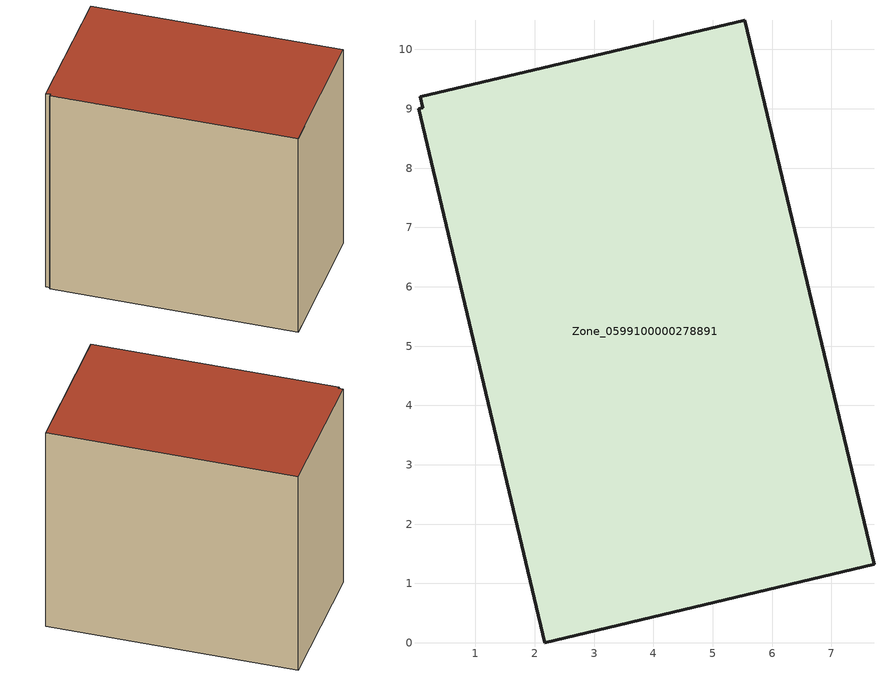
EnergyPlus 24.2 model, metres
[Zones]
Zone_0599100000278891
 floor ground (C_G): 0.07,9.2 5.54,10.49 7.72,1.32 2.17,0 0.04,9 0.11,9.02 z0
 wall outside (C_F): 7.72,1.32 5.54,10.49 0.07,9.2 0.11,9.02 0.04,9 2.17,0 7.72,1.32 z0:8.49
 roof outside (C_R): 5.54,10.49 0.07,9.2 0.11,9.02 0.04,9 2.17,0 7.72,1.32 z8.49
[BUILDING]
Pand.0599100000278891: North Axis=0; Terrain=City; Loads Convergence Tolerance Value=0.04; Temperature Convergence Tolerance Value=0.4; Solar Distribution=FullExterior; Maximum Number of Warmup Days=25; Minimum Number of Warmup Days=1
[Site:Location]
Rotterdam.The.Hague.AP_ZH_NLD Design_Conditions: Latitude=51.96; Longitude=4.45; Time Zone=1; Elevation=-4.5
[SITE:GROUNDTEMPERATURE:BUILDINGSURFACE]
18, 18, 18, 18, 18, 18, 18, 18, 18, 18, 18, 18
[MATERIAL] Thermal Absorptance=0.9; Solar Absorptance=0.7; Visible Absorptance=0.7
Name | Roughness | Thickness | Conductivity | Density | Specific Heat
G.TI.1975-1991 | MediumSmooth | 0.15 | 0.288461 | 540 | 1210
F.TI.1975-1991 | Rough | 0.3 | 0.230769 | 1920 | 840
R.TI.1975-1991 | MediumRough | 0.2 | 0.153846 | 1500 | 1000
[CONSTRUCTION]
C_G: G.TI.1975-1991
C_F: F.TI.1975-1991
C_R: R.TI.1975-1991
[ZONE]
Zone_0599100000278891: Type=1; Multiplier=1; Ceiling Height=Autocalculate; Volume=Autocalculate; Floor Area=autocalculate; Part of Total Floor Area=Yes
[ZONEINFILTRATION:DESIGNFLOWRATE]
Infil_Zone_0599100000278891: Zone or ZoneList or Space or SpaceList=Zone_0599100000278891; Schedule=AlwaysOn; Design Flow Rate Calculation Method=Flow/Area; Flow Rate per Floor Area=0.003; Constant Term Coefficient=1; Temperature Term Coefficient=0; Velocity Term Coefficient=0; Velocity Squared Term Coefficient=0
[HVACTEMPLATE:ZONE:IDEALLOADSAIRSYSTEM]
Zone_0599100000278891: Maximum Heating Supply Air Temperature=50; Minimum Cooling Supply Air Temperature=13; Maximum Heating Supply Air Humidity Ratio=0.0156; Minimum Cooling Supply Air Humidity Ratio=0.0077; Heating Limit=NoLimit; Cooling Limit=NoLimit; Dehumidification Control Type=ConstantSensibleHeatRatio; Cooling Sensible Heat Ratio=0.7; Dehumidification Setpoint=60; Humidification Control Type=None; Humidification Setpoint=30; Outdoor Air Method=None; Outdoor Air Flow Rate per Person=0.00944; Outdoor Air Flow Rate per Zone Floor Area=0; Outdoor Air Flow Rate per Zone=0; Demand Controlled Ventilation Type=None; Outdoor Air Economizer Type=NoEconomizer; Heat Recovery Type=None; Sensible Heat Recovery Effectiveness=0.7; Latent Heat Recovery Effectiveness=0.65
[ZONECONTROL:THERMOSTAT]
ThermostatControl_Zone_0599100000278891: Zone or ZoneList=Zone_0599100000278891; Control Type Schedule=DualSetpointControlType; Control 1=Thermostat_Zone_0599100000278891; Temperature Difference Between Cutout And Setpoint=0
[THERMOSTATSETPOINT:DUALSETPOINT]
Thermostat_Zone_0599100000278891: Heating Setpoint Temperature Schedule=HeatingSetpoint_Zone_0599100000278891; Cooling Setpoint Temperature Schedule=CoolingSetpoint_Zone_0599100000278891
[SCHEDULE:COMPACT]
HeatingSetpoint_Zone_0599100000278891: Through: 12/31, For: AllDays, Until: 24:00, 21
CoolingSetpoint_Zone_0599100000278891: Through: 12/31, For: AllDays, Until: 24:00, 24
DualSetpointControlType: Through: 12/31, For: AllDays, Until: 24:00, 4
AlwaysOn: Through: 12/31, For: AllDays, Until: 24:00, 1
